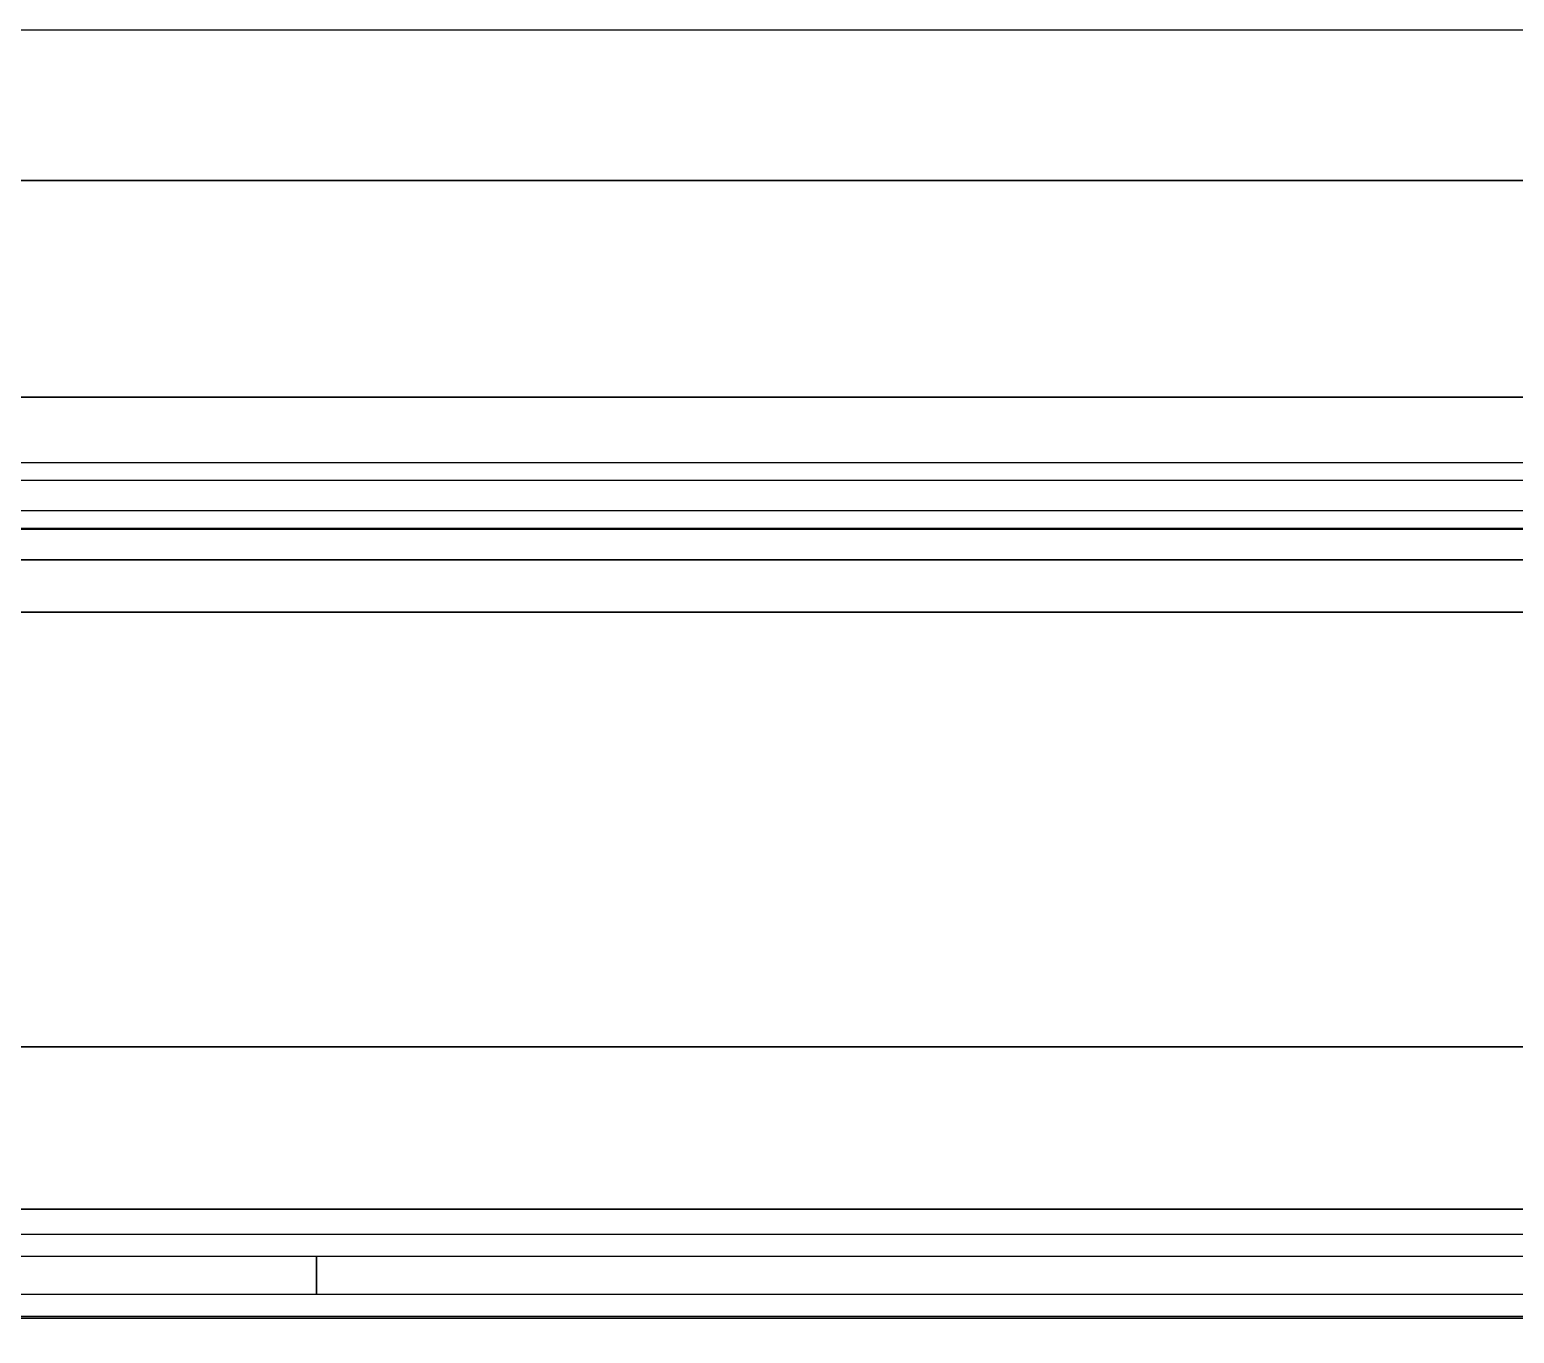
# Model space of a CAD drawing. Extents: x -3500 to 3500, y -3500 to 3500.
# Drawn here: x -1778 to -1093, y 1705 to 2307 of the extents above; entities that cross this region are included whole.
import ezdxf

# ---------------------------------------------------------------- set-up
doc = ezdxf.new("R2010")
doc.units = 0
for name, color, linetype in [('L5D0', 3, 'CONTINUOUS'), ('L5D100', 7, 'CONTINUOUS'), ('L5D11', 2, 'CONTINUOUS'), ('L5D99', 4, 'CONTINUOUS')]:
    doc.layers.add(name, color=color, linetype=linetype)

# ---------------------------------------------------------------- blocks, each defined once
blk = doc.blocks.new('ground_main_5')
at = {"layer": 'L5D0'}
for points in [[(2260, 2107.09), (-2260, 2107.09)], [(-2260, 2076.91), (2260, 2076.91)], [(2304.4725, 2062.28), (-2304.4725, 2062.28)], [(-2304.4725, 2062.28), (2304.4725, 2062.28)], [(-406.6245, 1750.216), (-407.297, 1750.286), (-407.9705, 1750.352), (-408.644, 1750.4145), (-409.3175, 1750.4725), (-409.992, 1750.5265), (-410.6665, 1750.5765), (-411.341, 1750.6225), (-412.016, 1750.6645), (-412.6915, 1750.7025), (-413.367, 1750.7365), (-414.0425, 1750.767), (-414.7185, 1750.793), (-415.3945, 1750.815), (-416.0705, 1750.833), (-416.747, 1750.847), (-417.423, 1750.857), (-418.0995, 1750.863), (-418.7755, 1750.865), (-2324.91, 1750.865)], [(-2324.91, 1713.135), (-418.7755, 1713.135), (-418.223, 1713.133), (-417.67, 1713.127), (-417.1175, 1713.117), (-416.5645, 1713.103), (-416.012, 1713.085), (-415.4595, 1713.063), (-414.9075, 1713.037), (-414.3555, 1713.007), (-413.8035, 1712.973), (-413.252, 1712.935), (-412.701, 1712.893), (-412.15, 1712.847), (-411.5995, 1712.797), (-411.049, 1712.743), (-410.4995, 1712.685), (-409.95, 1712.6235), (-409.401, 1712.5575), (-408.8525, 1712.4875), (-408.305, 1712.414), (-407.7575, 1712.336), (-407.2105, 1712.2545), (-406.6645, 1712.1685)]]:
    blk.add_lwpolyline(points, dxfattribs=at)
blk = doc.blocks.new('TOP_main_5_Cheese_100')
at = {"layer": 'L5D100'}
for points in [[(-2637.5, 2137.5), (2637.5, 2137.5)], [(2637.5, 2137.5), (-2637.5, 2137.5)], [(-2637.5, 2237.5), (2637.5, 2237.5)], [(2637.5, 2237.5), (-2637.5, 2237.5)], [(2260, 2107.09), (-2260, 2107.09)], [(-2267.448, 2076.5385), (2267.448, 2076.5385)], [(2325.6125, 2038.1455), (-2325.6125, 2038.1455)], [(2267.448, 2076.5385), (-2267.448, 2076.5385), (-2267.104, 2076.5725), (-2266.559, 2076.6225), (-2266.014, 2076.668), (-2265.468, 2076.71), (-2264.922, 2076.748), (-2264.376, 2076.782), (-2263.8295, 2076.812), (-2263.2825, 2076.838), (-2262.736, 2076.86), (-2262.189, 2076.878), (-2261.642, 2076.892), (-2261.0945, 2076.902), (-2260.5475, 2076.908), (-2260, 2076.91), (2260, 2076.91)], [(-2334.91, 1837.5), (-62.5, 1837.5)], [(-62.5, 1837.5), (-2334.91, 1837.5)], [(-2325.6125, 2038.1455), (2325.6125, 2038.1455)], [(2334.91, 1762.5), (-2334.91, 1762.5)], [(-2334.91, 1762.5), (-62.5, 1762.5), (-62.5, 1737.5), (-37.5, 1737.5), (-37.5, 1762.5), (37.5, 1762.5), (37.5, 1737.5), (62.5, 1737.5), (62.5, 1762.5), (137.5, 1762.5), (137.5, 1737.5), (162.5, 1737.5), (162.5, 1762.5), (237.5, 1762.5), (237.5, 1737.5), (262.5, 1737.5), (262.5, 1762.5), (2334.91, 1762.5)], [(-406.6245, 1750.216), (-407.297, 1750.286), (-407.9705, 1750.352), (-408.644, 1750.4145), (-409.3175, 1750.4725), (-409.992, 1750.5265), (-410.6665, 1750.5765), (-411.341, 1750.6225), (-412.016, 1750.6645), (-412.6915, 1750.7025), (-413.367, 1750.7365), (-414.0425, 1750.767), (-414.7185, 1750.793), (-415.3945, 1750.815), (-416.0705, 1750.833), (-416.747, 1750.847), (-417.423, 1750.857), (-418.0995, 1750.863), (-418.7755, 1750.865), (-2324.91, 1750.865)], [(-2324.91, 1713.135), (-418.7755, 1713.135), (-418.223, 1713.133), (-417.67, 1713.127), (-417.1175, 1713.117), (-416.5645, 1713.103), (-416.012, 1713.085), (-415.4595, 1713.063), (-414.9075, 1713.037), (-414.3555, 1713.007), (-413.8035, 1712.973), (-413.252, 1712.935), (-412.701, 1712.893), (-412.15, 1712.847), (-411.5995, 1712.797), (-411.049, 1712.743), (-410.4995, 1712.685), (-409.95, 1712.6235), (-409.401, 1712.5575), (-408.8525, 1712.4875), (-408.305, 1712.414), (-407.7575, 1712.336), (-407.2105, 1712.2545), (-2334.91, 1712.2545)], [(-2334.91, 1712.2545), (-407.2105, 1712.2545), (-406.6645, 1712.1685)]]:
    blk.add_lwpolyline(points, dxfattribs=at)
blk = doc.blocks.new('TOP_main_5')
at = {"layer": 'L5D11'}
for points in [[(-2260, 2099.09), (2260, 2099.09)], [(2260, 2084.91), (-2260, 2084.91)]]:
    blk.add_lwpolyline(points, dxfattribs=at)
for points in [[(-2224.91, 1723.135), (-2224.91, 1740.865), (-1645.8405, 1740.865), (-1645.8405, 1723.135)], [(-1645.8405, 1723.135), (-1645.8405, 1740.865), (-418.7755, 1740.865), (-418.7755, 1723.135)]]:
    blk.add_lwpolyline(points, close=True, dxfattribs=at)
for name in ['ground_main_5', 'TOP_main_5_Cheese_100']:
    blk.add_blockref(name, (0, 0))
blk = doc.blocks.new('TOP_main_5_NoCheese_99')
at = {"layer": 'L5D99'}
blk.add_lwpolyline([(-2565.09, -1520.787), (-2565.09, 2307.09), (2565.09, 2307.09)], dxfattribs=at)
blk = doc.blocks.new('TOP_main')
for name in ['TOP_main_5', 'TOP_main_5_NoCheese_99']:
    blk.add_blockref(name, (0, 0))

msp = doc.modelspace()

# ---------------------------------------------------------------- block references
msp.add_blockref('TOP_main', (0, 0))

doc.saveas('drawing.dxf')
